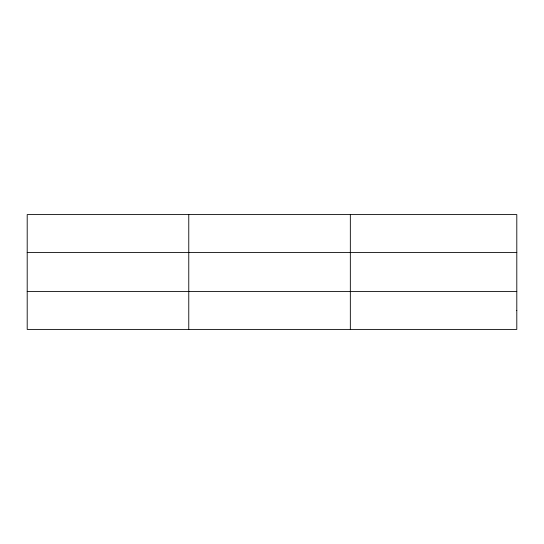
<?xml version="1.0" encoding="UTF-8"?>
<svg xmlns="http://www.w3.org/2000/svg" width="544" height="544" viewBox="0 0 544 544"><rect width="100%" height="100%" fill="white"/><g stroke="black" fill="none" stroke-linecap="round" stroke-linejoin="round"><path stroke-width="0.82" d="M188.768 214.594L188.768 329.406M350.336 214.594L350.336 329.406M27.2 252.484L516.8 252.484M27.2 291.516L516.8 291.516M516.8 310.461L516.8 329.406L27.2 329.406L27.2 214.594L516.8 214.594L516.8 310.461"/></g></svg>
